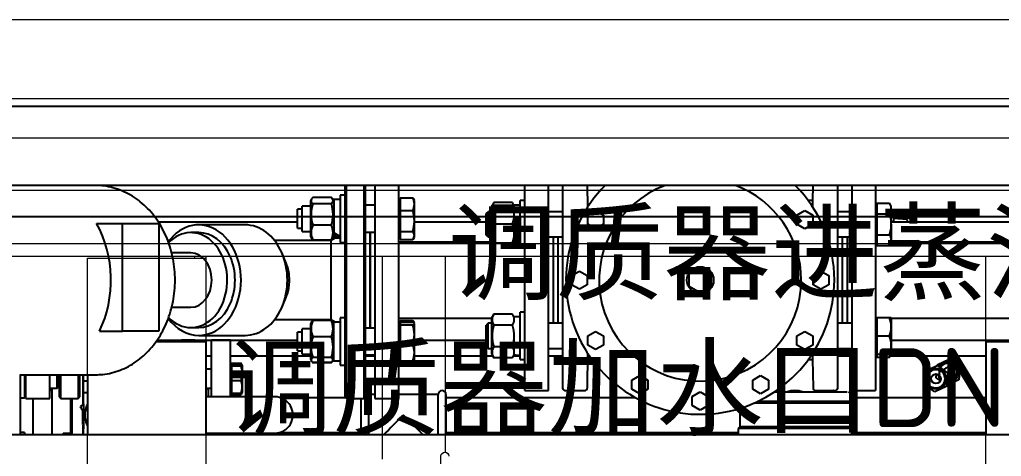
# Model space of a CAD drawing. Extents: x -681219 to -550379, y -242630 to -158199.
# Drawn here: x -642582 to -641961, y -221862 to -221586 of the extents above; entities that cross this region are included whole.
import ezdxf
from ezdxf.lldxf.tags import DXFTag

# ---------------------------------------------------------------- set-up
doc = ezdxf.new("R2010")
doc.units = 0
doc.header["$LTSCALE"] = 1000
doc.layers.get('0').update_dxf_attribs({"linetype": 'CONTINUOUS'})
for name, color, linetype in [('11020100915', 7, 'CONTINUOUS'), ('16020500379', 7, 'CONTINUOUS'), ('27040600016', 7, 'CONTINUOUS'), ('AAC1205501', 7, 'CONTINUOUS'), ('AAC1606501', 7, 'CONTINUOUS'), ('C__USERS_ADMINIS', 7, 'CONTINUOUS'), ('center', 253, 'CENTER2'), ('DK0002956', 7, 'CONTINUOUS'), ('FAA01601', 7, 'CONTINUOUS'), ('G04010100001', 7, 'CONTINUOUS'), ('G04010100002', 7, 'CONTINUOUS'), ('GAB01201', 7, 'CONTINUOUS'), ('GAB01601', 7, 'CONTINUOUS'), ('GAE01201', 7, 'CONTINUOUS'), ('GAE01601', 7, 'CONTINUOUS'), ('MYGL00710003', 7, 'CONTINUOUS'), ('MYGL00710020', 7, 'CONTINUOUS'), ('MYGL00710022', 7, 'CONTINUOUS'), ('MYGL00710064', 7, 'CONTINUOUS'), ('MYGL00710077', 7, 'CONTINUOUS'), ('MYGL011003981', 7, 'CONTINUOUS'), ('MYGL011014082', 7, 'CONTINUOUS'), ('MYGL011014812', 7, 'CONTINUOUS'), ('MYGL011015892', 7, 'CONTINUOUS'), ('MYGL01110015', 7, 'CONTINUOUS'), ('S01010201512', 7, 'CONTINUOUS'), ('S02010102', 7, 'CONTINUOUS'), ('S02010501', 7, 'CONTINUOUS'), ('S02030602', 7, 'CONTINUOUS')]:
    doc.layers.add(name, color=color, linetype=linetype)
doc.layers.add('famsun', color=7, linetype='CONTINUOUS', lineweight=0)
tags = doc.linetypes.add('CENTER2', pattern=[28.575, 19.05, -3.175, 3.175, -3.175]).pattern_tags.tags
tags[10:11] = [DXFTag(74, 4), DXFTag(75, 0), DXFTag(340, '0'), DXFTag(46, 0.0), DXFTag(50, 0.0), DXFTag(44, 0.0), DXFTag(45, 0.0)]
tags[8:9] = [DXFTag(74, 4), DXFTag(75, 0), DXFTag(340, '0'), DXFTag(46, 0.0), DXFTag(50, 0.0), DXFTag(44, 0.0), DXFTag(45, 0.0)]
tags[6:7] = [DXFTag(74, 4), DXFTag(75, 0), DXFTag(340, '0'), DXFTag(46, 0.0), DXFTag(50, 0.0), DXFTag(44, 0.0), DXFTag(45, 0.0)]
tags[4:5] = [DXFTag(74, 4), DXFTag(75, 0), DXFTag(340, '0'), DXFTag(46, 0.0), DXFTag(50, 0.0), DXFTag(44, 0.0), DXFTag(45, 0.0)]

# ---------------------------------------------------------------- blocks, each defined once
blk = doc.blocks.new('MYGL007B0001XY_A-MYGL165_1_V_1', base_point=(16242.13, -1235.9))
at = {"color": 0, "linetype": 'ByBlock', "lineweight": -2}
for p, q in [((17982.13, -740.9), (14502.13, -740.9)), ((17982.13, -790.9), (14502.13, -790.9)), ((14833.13, -815.9), (16016.83, -815.9)), ((16016.83, -848.9), (14643.13, -848.9)), ((14643.13, -882.9), (16016.83, -882.9)), ((14862.13, -890.9), (15625.63, -890.9)), ((14937.13, -1445.83), (14937.13, -890.9)), ((15279.63, -890.9), (15279.63, -1014.9)), ((15319.63, -890.9), (15319.63, -1019.4)), ((15431.13, -1099.4), (15431.13, -890.9)), ((15506.13, -891.9), (15431.13, -891.9)), ((15438.13, -891.9), (15438.13, -890.9)), ((15506.13, -1099.4), (15506.13, -891.9)), ((15282.33, -1043.4), (15282.33, -1017.4))]:
    blk.add_line(p, q, dxfattribs=at)
blk.add_arc((15279.83, -1017.4), 2.5, 0, 180, dxfattribs=at)
at = {"layer": 'center', "ltscale": 24.218851}
blk.add_line((14605.19, -865.9), (18153.88, -865.9), dxfattribs=at)
blk = doc.blocks.new('SJGL165-F')
at = {"layer": '11020100915', "color": 7, "linetype": 'Continuous'}
for p, q in [((20418.38, -4288.7), (20418.38, -4296.84)), ((20418.38, -4288.7), (20426.35, -4288.7)), ((20427.38, -4290.38), (20426.77, -4289.33)), ((20353.38, -4307.96), (20353.38, -4295.96)), ((20356.38, -4295.96), (20353.38, -4295.96)), ((20356.38, -4309.96), (20356.38, -4293.96)), ((20361.48, -4293.96), (20356.38, -4293.96)), ((20402.38, -4293.46), (20396.38, -4293.46)), ((20418.38, -4293.46), (20417.38, -4293.46)), ((20427.38, -4313.54), (20427.38, -4290.38)), ((20418.38, -4296.84), (20418.38, -4310.1)), ((20418.38, -4296.84), (20426.35, -4296.84)), ((20353.38, -4307.96), (20356.38, -4307.96)), ((20356.38, -4309.96), (20361.48, -4309.96)), ((20396.38, -4310.46), (20402.38, -4310.46)), ((20417.38, -4310.46), (20418.38, -4310.46)), ((20418.38, -4310.1), (20418.38, -4315.22)), ((20418.38, -4310.1), (20426.35, -4310.1)), ((20426.77, -4314.6), (20427.38, -4313.54)), ((20418.38, -4315.22), (20426.35, -4315.22)), ((20418.38, -4366.48), (20418.38, -4367.39)), ((20418.38, -4366.48), (20426.35, -4366.48)), ((20418.38, -4367.39), (20418.38, -4369.13)), ((20418.38, -4367.39), (20426.35, -4367.39)), ((20418.38, -4369.13), (20418.38, -4381.49)), ((20418.38, -4369.13), (20426.35, -4369.13)), ((20427.38, -4368.16), (20426.77, -4367.11)), ((20427.38, -4391.32), (20427.38, -4368.26)), ((20353.38, -4385.74), (20353.38, -4373.74)), ((20356.38, -4373.74), (20353.38, -4373.74)), ((20356.38, -4387.74), (20356.38, -4371.74)), ((20361.48, -4371.74), (20356.38, -4371.74)), ((20402.38, -4371.24), (20396.38, -4371.24)), ((20418.38, -4371.24), (20417.38, -4371.24)), ((20418.38, -4381.49), (20418.38, -4392.1)), ((20418.38, -4381.49), (20426.35, -4381.49)), ((20353.38, -4385.74), (20356.38, -4385.74)), ((20356.38, -4387.74), (20361.48, -4387.74)), ((20396.38, -4388.24), (20402.38, -4388.24)), ((20417.38, -4388.24), (20418.38, -4388.24)), ((20418.38, -4392.1), (20426.35, -4392.1)), ((20418.38, -4392.1), (20418.38, -4393)), ((20418.38, -4393), (20426.35, -4393)), ((20426.77, -4392.38), (20427.32, -4391.43)), ((20427.32, -4391.43), (20427.38, -4391.32))]:
    blk.add_line(p, q, dxfattribs=at)
for centre, radius, start, end in [((20418.76, -4292.77), 8.61, 331.79085, 28.21154), ((20405.44, -4303.47), 21.93, 342.40386, 17.59614), ((20418.76, -4370.55), 8.61, 20.78294, 28.21154), ((20408.25, -4375.31), 19.12, 341.14491, 18.85352), ((20413.13, -4386.8), 14.24, 338.12756, 21.87427)]:
    blk.add_arc(centre, radius, start, end, dxfattribs=at)
for points in [[(20426.35, -4288.7), (20426.52, -4288.93), (20426.68, -4289.17), (20426.82, -4289.4)], [(20426.35, -4366.48), (20426.52, -4366.72), (20426.68, -4366.95), (20426.82, -4367.18)], [(20426.35, -4393), (20426.64, -4392.61), (20426.89, -4392.22), (20427.07, -4391.82)]]:
    blk.add_open_spline(points, degree=3, dxfattribs=at)
for points, knots in [([(20426.35, -4315.22), (20426.66, -4314.8), (20426.92, -4314.38), (20427.28, -4313.53), (20427.38, -4313.1), (20427.38, -4312.45), (20427.36, -4312.23), (20427.26, -4311.8), (20427.19, -4311.59), (20426.92, -4310.94), (20426.66, -4310.52), (20426.35, -4310.1)], [0, 0, 0, 0, 0.25, 0.25, 0.5, 0.5, 0.625, 0.625, 0.75, 0.75, 1, 1, 1, 1]), ([(20426.35, -4369.13), (20426.66, -4368.99), (20426.92, -4368.85), (20427.19, -4368.63), (20427.26, -4368.56), (20427.36, -4368.41), (20427.38, -4368.33), (20427.38, -4368.11), (20427.28, -4367.97), (20426.92, -4367.67), (20426.66, -4367.53), (20426.35, -4367.39)], [0, 0, 0, 0, 0.25, 0.25, 0.375, 0.375, 0.5, 0.5, 0.75, 0.75, 1, 1, 1, 1]), ([(20427.3, -4391.46), (20427.25, -4391.53), (20427.18, -4391.6), (20426.92, -4391.82), (20426.66, -4391.96), (20426.35, -4392.1)], [0.6335628, 0.6335628, 0.6335628, 0.6335628, 0.75, 0.75, 1, 1, 1, 1])]:
    blk.add_open_spline(points, degree=3, knots=knots, dxfattribs=at)
at = {"layer": '16020500379', "color": 7, "linetype": 'Continuous'}
for p, q in [((20521.18, -4280.85), (20521.18, -4409.22)), ((20537.29, -4294.26), (20537.06, -4280.85)), ((20679.71, -4280.85), (20679.54, -4290.5)), ((20695.58, -4409.22), (20695.58, -4280.85)), ((20537.13, -4299.72), (20542.13, -4296.83)), ((20537.13, -4305.49), (20537.13, -4299.72)), ((20542.13, -4296.83), (20547.13, -4299.72)), ((20547.13, -4299.72), (20547.13, -4305.49)), ((20669.63, -4299.72), (20674.63, -4296.83)), ((20669.63, -4305.49), (20669.63, -4299.72)), ((20674.63, -4296.83), (20679.63, -4299.72)), ((20679.63, -4299.72), (20679.63, -4305.49)), ((20542.13, -4308.38), (20537.13, -4305.49)), ((20547.13, -4305.49), (20542.13, -4308.38)), ((20674.63, -4308.38), (20669.63, -4305.49)), ((20679.63, -4305.49), (20674.63, -4308.38)), ((20518.38, -4368.21), (20518.38, -4313.5)), ((20698.38, -4313.5), (20698.38, -4368.21)), ((20601.38, -4336.81), (20608.38, -4332.77)), ((20608.38, -4332.77), (20615.38, -4336.81)), ((20526.88, -4337.97), (20531.88, -4335.08)), ((20526.88, -4343.74), (20526.88, -4337.97)), ((20531.88, -4335.08), (20536.88, -4337.97)), ((20536.88, -4337.97), (20536.88, -4343.74)), ((20601.38, -4344.89), (20601.38, -4336.81)), ((20615.38, -4336.81), (20615.38, -4344.89)), ((20679.88, -4337.97), (20684.88, -4335.08)), ((20679.88, -4343.74), (20679.88, -4337.97)), ((20684.88, -4335.08), (20689.88, -4337.97)), ((20689.88, -4337.97), (20689.88, -4343.74)), ((20531.88, -4346.63), (20526.88, -4343.74)), ((20536.88, -4343.74), (20531.88, -4346.63)), ((20608.38, -4348.94), (20601.38, -4344.89)), ((20615.38, -4344.89), (20608.38, -4348.94)), ((20684.88, -4346.63), (20679.88, -4343.74)), ((20689.88, -4343.74), (20684.88, -4346.63)), ((20537.13, -4376.22), (20542.13, -4373.33)), ((20537.13, -4381.99), (20537.13, -4376.22)), ((20542.13, -4373.33), (20547.13, -4376.22)), ((20547.13, -4376.22), (20547.13, -4381.99)), ((20669.63, -4376.22), (20674.63, -4373.33)), ((20669.63, -4381.99), (20669.63, -4376.22)), ((20674.63, -4373.33), (20679.63, -4376.22)), ((20679.63, -4376.22), (20679.63, -4381.99)), ((20542.13, -4384.88), (20537.13, -4381.99)), ((20547.13, -4381.99), (20542.13, -4384.88)), ((20674.63, -4384.88), (20669.63, -4381.99)), ((20679.63, -4381.99), (20674.63, -4384.88)), ((20536.92, -4408.89), (20537.29, -4387.45)), ((20679.54, -4391.21), (20679.85, -4408.89)), ((20565.13, -4404.22), (20570.13, -4401.33)), ((20570.13, -4401.33), (20575.13, -4404.22)), ((20641.63, -4404.22), (20646.63, -4401.33)), ((20646.63, -4401.33), (20651.63, -4404.22)), ((20565.13, -4409.99), (20565.13, -4404.22)), ((20575.13, -4404.22), (20575.13, -4409.99)), ((20641.63, -4409.99), (20641.63, -4404.22)), ((20651.63, -4404.22), (20651.63, -4409.99)), ((20523.15, -4410.85), (20534.92, -4410.85)), ((20570.13, -4412.88), (20565.13, -4409.99)), ((20575.13, -4409.99), (20570.13, -4412.88)), ((20603.38, -4414.47), (20608.38, -4411.58)), ((20603.38, -4420.24), (20603.38, -4414.47)), ((20608.38, -4411.58), (20613.38, -4414.47)), ((20613.38, -4414.47), (20613.38, -4420.24)), ((20646.63, -4412.88), (20641.63, -4409.99)), ((20651.63, -4409.99), (20646.63, -4412.88)), ((20681.85, -4410.85), (20693.62, -4410.85)), ((20608.38, -4423.13), (20603.38, -4420.24)), ((20613.38, -4420.24), (20608.38, -4423.13))]:
    blk.add_line(p, q, dxfattribs=at)
blk.add_circle((20608.38, -4340.85), 8.5, dxfattribs=at)
for centre, radius, start, end in [((20608.38, -4340.85), 85, 135.09913, 0), ((20608.38, -4340.85), 64, 110.36413, 0), ((20608.38, -4340.85), 64, 0, 69.63587), ((20608.38, -4340.85), 85, 0, 44.90087), ((20523.15, -4408.85), 2, 190.6739, 270), ((20534.92, -4408.85), 2, 270, 359), ((20681.85, -4408.85), 2, 181, 270), ((20693.62, -4408.85), 2, 270, 349.3261)]:
    blk.add_arc(centre, radius, start, end, dxfattribs=at)
at = {"layer": '27040600016', "color": 7, "linetype": 'Continuous'}
for p, q in [((20703.38, -4418.77), (20704.38, -4417.77)), ((20703.38, -4433.77), (20703.38, -4418.77)), ((20704.38, -4417.77), (20704.38, -4414.77)), ((20633.38, -4422.09), (20633.38, -4433.77)), ((20633.38, -4433.77), (20632.38, -4434.77)), ((20632.38, -4434.77), (20632.38, -4437.77)), ((20704.38, -4434.77), (20703.38, -4433.77)), ((20704.38, -4437.77), (20704.38, -4434.77))]:
    blk.add_line(p, q, dxfattribs=at)
for centre, radius, start, end in [((20701.46, -4414.67), 2.88, 358.81808, 73.3375), ((20635.31, -4437.87), 2.89, 178.62987, 201.57484), ((20701.48, -4437.89), 2.85, 338.48219, 2.18105)]:
    blk.add_arc(centre, radius, start, end, dxfattribs=at)
for centre, major_axis, start_param, end_param in [((20668.38, -4411.77), (-33, 0), 3.130372, 5.120605), ((20668.38, -4418.77), (-35, 0), 3.140545, 5.549074), ((20668.38, -4417.77), (-36, 0), 3.140545, 5.433688), ((20668.38, -4434.77), (-36, 0), 3.141593, 6.283185), ((20668.38, -4433.77), (-35, 0), 3.14264, 6.282138)]:
    blk.add_ellipse(centre, major_axis=major_axis, ratio=0.001048, start_param=start_param, end_param=end_param, dxfattribs=at)
at = {"layer": 'AAC1205501', "color": 7, "linetype": 'Continuous'}
for p, q in [((20311.48, -4395.05), (20310.88, -4395.05)), ((20311.48, -4393.43), (20317.61, -4393.43)), ((20311.48, -4393.43), (20311.48, -4394.21)), ((20311.48, -4394.21), (20317.61, -4394.21)), ((20311.48, -4394.21), (20311.48, -4395.23)), ((20311.48, -4395.23), (20317.61, -4395.23)), ((20311.48, -4395.23), (20311.48, -4404.36)), ((20318.38, -4394.67), (20318.36, -4394.63)), ((20318.38, -4394.72), (20318.38, -4412.02)), ((20201.04, -4409.35), (20201.04, -4400.85)), ((20201.88, -4408.51), (20201.88, -4400.85)), ((20298.88, -4397.35), (20295.38, -4397.35)), ((20311.48, -4404.36), (20317.61, -4404.36)), ((20311.48, -4404.36), (20311.48, -4412.48)), ((20196.38, -4409.35), (20201.04, -4409.35)), ((20196.38, -4409.4), (20197.88, -4409.4)), ((20201.04, -4409.35), (20201.88, -4408.51)), ((20295.38, -4409.35), (20298.88, -4409.35)), ((20295.38, -4409.4), (20296.88, -4409.4)), ((20310.88, -4411.65), (20311.48, -4411.65)), ((20310.88, -4411.7), (20311.48, -4411.7)), ((20311.48, -4412.48), (20311.48, -4413.36)), ((20311.48, -4412.48), (20317.61, -4412.48)), ((20311.48, -4413.36), (20317.61, -4413.36)), ((20317.86, -4412.97), (20318.38, -4412.07)), ((20318.36, -4412.07), (20318.38, -4412.02)), ((20318.38, -4412.07), (20318.38, -4412.02))]:
    blk.add_line(p, q, dxfattribs=at)
for centre, radius, start, end in [((20312.38, -4396.36), 5.99, 24.48336, 29.29605), ((20315.23, -4395.48), 3.14, 31.19935, 40.76343), ((20304.41, -4399.79), 13.97, 340.90789, 19.09051), ((20307.25, -4408.42), 11.12, 338.58904, 21.41276), ((20315.23, -4411.31), 3.14, 319.23657, 341.43828)]:
    blk.add_arc(centre, radius, start, end, dxfattribs=at)
for points in [[(20318.38, -4394.72), (20318.38, -4394.63), (20318.31, -4394.55), (20318.04, -4394.38), (20317.84, -4394.29), (20317.61, -4394.21)], [(20317.61, -4395.23), (20317.84, -4395.14), (20318.04, -4395.06), (20318.31, -4394.89), (20318.38, -4394.81), (20318.38, -4394.72)], [(20318.38, -4411.98), (20318.38, -4412.06), (20318.31, -4412.15), (20318.04, -4412.32), (20317.84, -4412.4), (20317.61, -4412.48)]]:
    blk.add_open_spline(points, degree=3, knots=[0, 0, 0, 0, 0.5, 0.5, 1, 1, 1, 1], dxfattribs=at)
at = {"layer": 'AAC1606501', "color": 7, "linetype": 'Continuous'}
for p, q in [((20538.71, -4292.12), (20538.74, -4292.12)), ((20538.71, -4292.12), (20538.71, -4292.16)), ((20720.18, -4294.25), (20719.38, -4294.25)), ((20720.18, -4292.12), (20728.35, -4292.12)), ((20720.18, -4292.12), (20720.18, -4298.81)), ((20729.38, -4293.91), (20728.35, -4292.12)), ((20729.38, -4305.5), (20729.38, -4293.91)), ((20474.03, -4297.5), (20472.91, -4298.62)), ((20472.91, -4312.38), (20472.91, -4298.62)), ((20474.03, -4313.5), (20474.03, -4297.5)), ((20476.19, -4297.5), (20474.03, -4297.5)), ((20497.38, -4297.5), (20497.38, -4297.5)), ((20521.18, -4297.5), (20512.38, -4297.5)), ((20704.38, -4297.5), (20695.58, -4297.5)), ((20720.18, -4298.81), (20728.35, -4298.81)), ((20720.18, -4298.81), (20720.18, -4312.18)), ((20729.38, -4305.5), (20729.38, -4317.08)), ((20472.91, -4312.38), (20474.03, -4313.5)), ((20474.03, -4313.5), (20476.19, -4313.5)), ((20497.38, -4313.5), (20497.38, -4313.5)), ((20512.38, -4313.5), (20521.18, -4313.5)), ((20695.58, -4313.5), (20704.38, -4313.5)), ((20720.18, -4312.18), (20728.35, -4312.18)), ((20720.18, -4312.18), (20720.18, -4318.87)), ((20719.38, -4316.75), (20720.18, -4316.75)), ((20720.18, -4318.87), (20728.35, -4318.87)), ((20728.35, -4318.87), (20729.38, -4317.08)), ((20720.18, -4364.62), (20728.35, -4364.62)), ((20720.18, -4364.62), (20720.18, -4376.21)), ((20728.35, -4364.62), (20729.38, -4364.62)), ((20729.38, -4364.62), (20729.38, -4387.79)), ((20474.03, -4368.21), (20472.91, -4369.33)), ((20472.91, -4383.09), (20472.91, -4369.33)), ((20474.03, -4384.21), (20474.03, -4368.21)), ((20476.19, -4368.21), (20474.03, -4368.21)), ((20497.38, -4368.21), (20497.38, -4368.21)), ((20521.18, -4368.21), (20512.38, -4368.21)), ((20704.38, -4368.21), (20695.58, -4368.21)), ((20720.18, -4364.96), (20719.38, -4364.96)), ((20720.18, -4376.21), (20728.35, -4376.21)), ((20720.18, -4376.21), (20720.18, -4387.79)), ((20472.91, -4383.09), (20474.03, -4384.21)), ((20474.03, -4384.21), (20476.19, -4384.21)), ((20497.38, -4384.21), (20497.38, -4384.21)), ((20512.38, -4384.21), (20521.18, -4384.21)), ((20538.71, -4389.55), (20538.71, -4389.58)), ((20538.71, -4389.58), (20538.74, -4389.58)), ((20695.58, -4384.21), (20704.38, -4384.21)), ((20719.38, -4387.46), (20720.18, -4387.46)), ((20720.18, -4387.79), (20720.18, -4389.58)), ((20720.18, -4387.79), (20728.35, -4387.79)), ((20720.18, -4389.58), (20728.35, -4389.58)), ((20728.35, -4389.58), (20729.38, -4387.79)), ((20729.38, -4387.79), (20728.35, -4387.79))]:
    blk.add_line(p, q, dxfattribs=at)
for centre, radius, start, end in [((20723.38, -4295.47), 5.99, 326.04286, 33.96005), ((20723.38, -4315.53), 5.99, 326.0398, 33.95729), ((20712.51, -4370.42), 16.86, 339.91441, 20.08391), ((20712.51, -4382), 16.86, 339.91615, 20.08553), ((20723.38, -4386.24), 5.99, 326.0398, 344.72261)]:
    blk.add_arc(centre, radius, start, end, dxfattribs=at)
for points, knots in [([(20729.38, -4305.5), (20729.38, -4304.93), (20729.36, -4304.36), (20729.26, -4303.23), (20729.19, -4302.66), (20728.92, -4300.99), (20728.66, -4299.89), (20728.35, -4298.81)], [0, 0, 0, 0, 0.25, 0.25, 0.5, 0.5, 1, 1, 1, 1]), ([(20728.35, -4312.18), (20728.66, -4311.1), (20728.93, -4309.98), (20729.29, -4307.75), (20729.38, -4306.63), (20729.38, -4305.5)], [0, 0, 0, 0, 0.5, 0.5, 1, 1, 1, 1])]:
    blk.add_open_spline(points, degree=3, knots=knots, dxfattribs=at)
at = {"layer": 'C__USERS_ADMINIS', "color": 7, "linetype": 'Continuous'}
for p, q in [((20789.38, -4415.35), (20704.38, -4415.35)), ((20704.38, -4437.35), (20789.38, -4437.35))]:
    blk.add_line(p, q, dxfattribs=at)
at = {"layer": 'DK0002956', "color": 7, "linetype": 'Continuous'}
for p, q in [((20383.38, -4280.85), (20383.38, -4414.85)), ((20384.38, -4415.85), (20384.38, -4280.85)), ((20395.38, -4280.85), (20395.38, -4415.85)), ((20396.38, -4414.85), (20396.38, -4280.85)), ((20226.08, -4305.01), (20242.57, -4305.01)), ((20242.57, -4373.25), (20242.57, -4305.01)), ((20242.57, -4305.01), (20265.51, -4305.01)), ((20265.51, -4305.01), (20265.51, -4373.25)), ((20320.1, -4305.85), (20290.75, -4305.85)), ((20290.75, -4310.77), (20285.83, -4310.77)), ((20377.65, -4314.16), (20374.72, -4315.85)), ((20399.38, -4371.24), (20399.38, -4310.46)), ((20271.98, -4315.85), (20271.22, -4315.85)), ((20374.72, -4315.85), (20338.86, -4315.85)), ((20374.72, -4365.85), (20374.72, -4315.85)), ((20285.83, -4323.65), (20273.63, -4323.65)), ((20346.14, -4330.05), (20343.6, -4324.01)), ((20343.6, -4357.7), (20346.15, -4351.63)), ((20273.61, -4358.05), (20285.83, -4358.05)), ((20271.14, -4365.85), (20271.98, -4365.85)), ((20285.83, -4370.94), (20290.75, -4370.94)), ((20338.86, -4365.85), (20374.72, -4365.85)), ((20374.72, -4365.85), (20377.65, -4367.54)), ((20227.9, -4373.25), (20242.57, -4373.25)), ((20265.51, -4373.25), (20242.57, -4373.25)), ((20290.75, -4375.85), (20320.1, -4375.85)), ((20177.41, -4400.85), (20225.13, -4400.85)), ((20202.38, -4400.85), (20202.38, -4414.85)), ((20203.38, -4415.85), (20203.38, -4400.85)), ((20214.38, -4400.85), (20214.38, -4415.85)), ((20215.38, -4414.85), (20215.38, -4400.85)), ((20202.38, -4414.85), (20203.38, -4415.85)), ((20203.38, -4415.85), (20214.38, -4415.85)), ((20214.38, -4415.85), (20215.38, -4414.85)), ((20383.38, -4414.85), (20384.38, -4415.85)), ((20384.38, -4415.85), (20395.38, -4415.85)), ((20395.38, -4415.85), (20396.38, -4414.85))]:
    blk.add_line(p, q, dxfattribs=at)
for centre, major_axis, start_param, end_param in [((20290.75, -4340.85), (0, -35), 0, 3.949225), ((20189.22, -4340.85), (0, -60), 1.000359, 2.211041), ((20285.83, -4340.85), (0, -30.08), 0, 3.807513), ((20320.1, -4340.85), (0, -35), 0, 3.141593), ((20290.75, -4340.85), (0, -30.08), 0, 3.141593), ((20285.83, -4340.85), (0, 17.2), 3.141593, 6.283185), ((20285.83, -4340.85), (0, -30.08), 5.616871, 6.283185), ((20290.75, -4340.85), (0, -35), 5.477854, 6.283185)]:
    blk.add_ellipse(centre, major_axis=major_axis, ratio=0.766044, start_param=start_param, end_param=end_param, dxfattribs=at)
for points, knots in [([(20225.43, -4400.79), (20227.12, -4400.76), (20230.31, -4400.68), (20235.67, -4399.68), (20241.08, -4397.98), (20246.31, -4395.57), (20251.26, -4392.51), (20255.89, -4388.81), (20260.16, -4384.52), (20264.01, -4379.68), (20267.38, -4374.34), (20270.24, -4368.56), (20272.55, -4362.42), (20274.27, -4355.99), (20275.38, -4349.36), (20275.86, -4342.61), (20275.7, -4335.82), (20274.91, -4329.08), (20273.49, -4322.47), (20271.43, -4316.07), (20268.77, -4309.96), (20265.51, -4304.24), (20261.7, -4298.98), (20257.39, -4294.27), (20252.63, -4290.18), (20247.5, -4286.79), (20242.09, -4284.12), (20236.52, -4282.23), (20230.79, -4281.08), (20227.31, -4280.93), (20225.32, -4280.87)], [0, 0, 0, 0, 0.027648, 0.061729, 0.095789, 0.129978, 0.16443, 0.199247, 0.234488, 0.270163, 0.306235, 0.342635, 0.37928, 0.416097, 0.453029, 0.490046, 0.527136, 0.564307, 0.601564, 0.638908, 0.676312, 0.713724, 0.751053, 0.788183, 0.824982, 0.861335, 0.897173, 0.932484, 0.967315, 1, 1, 1, 1]), ([(20346.14, -4351.66), (20346.51, -4350.78), (20346.84, -4349.86), (20347.47, -4347.65), (20347.75, -4346.36), (20348.12, -4343.67), (20348.22, -4342.28), (20348.22, -4339.52), (20348.13, -4338.16), (20347.77, -4335.44), (20347.49, -4334.12), (20346.85, -4331.89), (20346.52, -4330.95), (20346.14, -4330.05)], [0.4139831, 0.4139831, 0.4139831, 0.4139831, 0.4375, 0.4375, 0.46875, 0.46875, 0.5, 0.5, 0.53125, 0.53125, 0.5625, 0.5625, 0.5865309, 0.5865309, 0.5865309, 0.5865309])]:
    blk.add_open_spline(points, degree=3, knots=knots, dxfattribs=at)
at = {"layer": 'FAA01601', "color": 7, "linetype": 'Continuous'}
for p, q in [((20362.25, -4289.38), (20361.48, -4290.71)), ((20374.78, -4288.44), (20362.99, -4288.44)), ((20376.28, -4290.71), (20375.51, -4289.38)), ((20361.48, -4290.71), (20361.48, -4313.21)), ((20374.78, -4292.59), (20362.99, -4292.59)), ((20476.62, -4293.5), (20476.19, -4294.25)), ((20476.19, -4294.25), (20476.19, -4316.75)), ((20477.69, -4291.64), (20476.62, -4293.5)), ((20477.69, -4293.5), (20476.62, -4293.5)), ((20489.48, -4291.64), (20477.69, -4291.64)), ((20489.48, -4293.5), (20477.69, -4293.5)), ((20490.44, -4293.3), (20489.48, -4291.64)), ((20489.48, -4293.5), (20490.55, -4293.5)), ((20374.78, -4306.12), (20362.99, -4306.12)), ((20489.48, -4305.5), (20477.69, -4305.5)), ((20490.99, -4302.62), (20490.99, -4305.5)), ((20361.48, -4313.21), (20362.25, -4314.54)), ((20375.51, -4314.54), (20376.28, -4313.21)), ((20376.28, -4310.62), (20376.28, -4311.59)), ((20374.78, -4315.49), (20362.99, -4315.49)), ((20476.19, -4316.75), (20476.62, -4317.5)), ((20477.69, -4317.5), (20476.62, -4317.5)), ((20489.48, -4317.5), (20477.69, -4317.5)), ((20489.48, -4317.5), (20490.55, -4317.5)), ((20477.69, -4362.35), (20476.19, -4364.96)), ((20489.48, -4362.35), (20477.69, -4362.35)), ((20490.44, -4364.01), (20489.48, -4362.35)), ((20362.13, -4367.37), (20361.48, -4368.49)), ((20361.48, -4368.49), (20361.48, -4390.99)), ((20362.25, -4367.16), (20362.13, -4367.37)), ((20374.78, -4366.22), (20362.99, -4366.22)), ((20374.78, -4366.52), (20362.99, -4366.52)), ((20375.61, -4367.32), (20375.51, -4367.16)), ((20376.28, -4368.49), (20375.61, -4367.32)), ((20476.19, -4364.96), (20476.19, -4387.46)), ((20489.48, -4369.28), (20477.69, -4369.28)), ((20374.78, -4376.73), (20362.99, -4376.73)), ((20489.48, -4383.14), (20477.69, -4383.14)), ((20476.19, -4387.46), (20477.69, -4390.06)), ((20489.48, -4390.06), (20490.44, -4388.41)), ((20361.48, -4390.99), (20362.13, -4392.12)), ((20362.13, -4392.12), (20362.25, -4392.32)), ((20374.78, -4389.95), (20362.99, -4389.95)), ((20374.78, -4392.96), (20362.99, -4392.96)), ((20374.78, -4393.27), (20362.99, -4393.27)), ((20375.51, -4392.32), (20375.61, -4392.16)), ((20375.61, -4392.16), (20376.28, -4390.99)), ((20489.48, -4390.06), (20477.69, -4390.06))]:
    blk.add_line(p, q, dxfattribs=at)
for centre, radius, start, end in [((20383.97, -4299.36), 22.04, 162.13392, 197.86757), ((20353.8, -4299.36), 22.04, 342.13238, 17.86613), ((20494.1, -4299.5), 17.47, 159.91615, 200.08553), ((20482.83, -4295.1), 6.2, 146.0398, 164.72261), ((20484.34, -4295.1), 6.2, 13.62337, 33.96005), ((20473.07, -4299.5), 17.47, 339.91441, 20.08391), ((20372.8, -4310.8), 10.87, 154.47634, 205.52151), ((20364.97, -4310.8), 10.87, 334.47858, 25.52357), ((20494.1, -4311.5), 17.47, 159.91441, 200.08391), ((20473.07, -4311.5), 17.47, 339.91615, 20.08553), ((20482.83, -4365.82), 6.2, 146.0398, 213.95729), ((20484.34, -4365.82), 6.2, 326.04286, 33.96005), ((20374.73, -4371.63), 12.8, 156.50307, 203.49496), ((20363.04, -4371.63), 12.8, 336.50512, 23.49686), ((20383, -4383.34), 21.08, 161.7259, 198.2741), ((20354.76, -4383.34), 21.08, 341.7259, 18.2741), ((20482.83, -4386.6), 6.2, 146.04286, 213.96005), ((20484.34, -4386.6), 6.2, 326.0398, 33.95729), ((20372.8, -4388.58), 10.87, 203.01214, 205.52151), ((20364.97, -4388.58), 10.87, 334.47858, 336.97404)]:
    blk.add_arc(centre, radius, start, end, dxfattribs=at)
for points, knots in [([(20362.99, -4288.44), (20362.66, -4288.77), (20362.39, -4289.12), (20362.02, -4289.81), (20361.92, -4290.16), (20361.92, -4290.69), (20361.94, -4290.87), (20362.04, -4291.22), (20362.11, -4291.4), (20362.39, -4291.92), (20362.66, -4292.26), (20362.99, -4292.59)], [0, 0, 0, 0, 0.25, 0.25, 0.5, 0.5, 0.625, 0.625, 0.75, 0.75, 1, 1, 1, 1]), ([(20374.78, -4292.59), (20375.1, -4292.26), (20375.37, -4291.92), (20375.65, -4291.4), (20375.73, -4291.22), (20375.82, -4290.87), (20375.85, -4290.69), (20375.85, -4290.16), (20375.75, -4289.81), (20375.38, -4289.12), (20375.1, -4288.77), (20374.78, -4288.44)], [0, 0, 0, 0, 0.25, 0.25, 0.375, 0.375, 0.5, 0.5, 0.75, 0.75, 1, 1, 1, 1]), ([(20362.09, -4367.45), (20362.12, -4367.39), (20362.16, -4367.33), (20362.39, -4367.02), (20362.66, -4366.77), (20362.99, -4366.52)], [0.6917841, 0.6917841, 0.6917841, 0.6917841, 0.75, 0.75, 1, 1, 1, 1]), ([(20374.78, -4366.52), (20375.1, -4366.77), (20375.37, -4367.02), (20375.6, -4367.33), (20375.64, -4367.38), (20375.68, -4367.44)], [0, 0, 0, 0, 0.25, 0.25, 0.3080854, 0.3080854, 0.3080854, 0.3080854]), ([(20477.69, -4369.28), (20477.37, -4370.41), (20477.09, -4371.56), (20476.72, -4373.88), (20476.62, -4375.04), (20476.62, -4376.8), (20476.64, -4377.38), (20476.74, -4378.56), (20476.82, -4379.15), (20477.1, -4380.88), (20477.37, -4382.02), (20477.69, -4383.14)], [0, 0, 0, 0, 0.25, 0.25, 0.5, 0.5, 0.625, 0.625, 0.75, 0.75, 1, 1, 1, 1]), ([(20489.48, -4383.14), (20489.8, -4382.02), (20490.07, -4380.88), (20490.35, -4379.15), (20490.43, -4378.56), (20490.53, -4377.38), (20490.55, -4376.8), (20490.55, -4375.04), (20490.45, -4373.88), (20490.08, -4371.56), (20489.81, -4370.41), (20489.48, -4369.28)], [0, 0, 0, 0, 0.25, 0.25, 0.375, 0.375, 0.5, 0.5, 0.75, 0.75, 1, 1, 1, 1]), ([(20362.99, -4389.95), (20362.66, -4390.2), (20362.39, -4390.45), (20362.02, -4390.95), (20361.92, -4391.2), (20361.92, -4391.58), (20361.94, -4391.71), (20362.04, -4391.96), (20362.11, -4392.09), (20362.39, -4392.47), (20362.66, -4392.72), (20362.99, -4392.96)], [0, 0, 0, 0, 0.25, 0.25, 0.5, 0.5, 0.625, 0.625, 0.75, 0.75, 1, 1, 1, 1]), ([(20374.78, -4392.96), (20375.1, -4392.72), (20375.37, -4392.47), (20375.75, -4391.97), (20375.85, -4391.72), (20375.85, -4391.33), (20375.82, -4391.2), (20375.73, -4390.95), (20375.65, -4390.82), (20375.37, -4390.45), (20375.1, -4390.2), (20374.78, -4389.95)], [0, 0, 0, 0, 0.25, 0.25, 0.5, 0.5, 0.625, 0.625, 0.75, 0.75, 1, 1, 1, 1])]:
    blk.add_open_spline(points, degree=3, knots=knots, dxfattribs=at)
for points in [[(20362.99, -4315.49), (20362.68, -4315.17), (20362.42, -4314.85), (20362.24, -4314.52)], [(20375.53, -4314.52), (20375.34, -4314.85), (20375.08, -4315.17), (20374.78, -4315.49)]]:
    blk.add_open_spline(points, degree=3, dxfattribs=at)
at = {"layer": 'G04010100001', "color": 7, "linetype": 'Continuous'}
for p, q in [((20729.98, -4299.33), (20729.85, -4300.93)), ((20729.85, -4300.93), (20732.2, -4301.12)), ((20729.98, -4299.33), (20732.33, -4299.53)), ((20730.88, -4301.77), (20730.71, -4303.81)), ((20739.65, -4302.49), (20730.88, -4301.77)), ((20731.59, -4301.07), (20731.53, -4301.82)), ((20732.2, -4301.12), (20738.46, -4301.63)), ((20732.33, -4299.53), (20738.59, -4300.04)), ((20740.81, -4301.83), (20738.46, -4301.63)), ((20740.94, -4300.23), (20738.59, -4300.04)), ((20739, -4302.43), (20739.06, -4301.68)), ((20739.54, -4303.85), (20739.65, -4302.49)), ((20740.81, -4301.83), (20740.94, -4300.23)), ((20729.87, -4303.74), (20729.83, -4303.85)), ((20731.24, -4303.85), (20729.87, -4303.74))]:
    blk.add_line(p, q, dxfattribs=at)
at = {"layer": 'G04010100002', "color": 7, "linetype": 'Continuous'}
for p, q in [((20750.87, -4398.57), (20758.39, -4395.01)), ((20758.39, -4395.01), (20765.22, -4399.75)), ((20758.55, -4394.47), (20766.06, -4390.92)), ((20766.06, -4390.92), (20772.9, -4395.65)), ((20772.9, -4395.65), (20772.22, -4403.93)), ((20750.19, -4406.85), (20750.87, -4398.57)), ((20757.87, -4402.76), (20758.07, -4400.33)), ((20765.22, -4399.75), (20764.54, -4408.03)), ((20757.03, -4411.59), (20750.19, -4406.85)), ((20764.54, -4408.03), (20757.03, -4411.59)), ((20760.4, -4404.51), (20757.87, -4402.76)), ((20772.22, -4403.93), (20764.71, -4407.49))]:
    blk.add_line(p, q, dxfattribs=at)
for radius in [6.58, 6.08, 3]:
    blk.add_circle((20757.71, -4403.3), radius, dxfattribs=at)
for centre, radius, start, end in [((20765.38, -4399.2), 5.72, 255, 195), ((20765.38, -4399.2), 6.58, 0, 150.01246), ((20765.38, -4399.2), 6.08, 0, 150.44725), ((20757.71, -4403.3), 5.72, 255, 195), ((20765.38, -4399.2), 6.58, 192.00521, 224.18709), ((20765.38, -4399.2), 6.08, 196.63047, 219.56183), ((20765.38, -4399.2), 3, 0, 155.83729), ((20765.38, -4399.2), 6.58, 265.3125, 0), ((20765.38, -4399.2), 6.08, 265.3125, 0), ((20765.38, -4399.2), 3, 263.11147, 0)]:
    blk.add_arc(centre, radius, start, end, dxfattribs=at)
at = {"layer": 'GAB01201', "color": 7, "linetype": 'Continuous'}
for p, q in [((20180.38, -4400.85), (20180.38, -4415.35)), ((20177.88, -4415.35), (20180.38, -4415.35)), ((20180.38, -4437.31), (20177.88, -4437.31)), ((20180.38, -4437.31), (20180.38, -4438.92))]:
    blk.add_line(p, q, dxfattribs=at)
at = {"layer": 'GAB01601', "color": 7, "linetype": 'Continuous'}
for p, q in [((20380.38, -4286.96), (20380.38, -4316.96)), ((20383.38, -4286.96), (20380.38, -4286.96)), ((20494.38, -4320.5), (20494.38, -4290.5)), ((20497.38, -4290.5), (20494.38, -4290.5)), ((20497.38, -4320.5), (20497.38, -4290.5)), ((20679.58, -4290.5), (20676.86, -4290.5)), ((20679.58, -4290.5), (20679.58, -4294.42)), ((20380.38, -4316.96), (20383.38, -4316.96)), ((20494.38, -4320.5), (20497.38, -4320.5)), ((20380.38, -4364.74), (20380.38, -4394.74)), ((20383.38, -4364.74), (20380.38, -4364.74)), ((20494.38, -4391.21), (20494.38, -4361.21)), ((20497.38, -4361.21), (20494.38, -4361.21)), ((20497.38, -4391.21), (20497.38, -4361.21)), ((20679.58, -4387.28), (20679.58, -4391.21)), ((20380.38, -4394.74), (20383.38, -4394.74)), ((20494.38, -4391.21), (20497.38, -4391.21)), ((20676.86, -4391.21), (20679.58, -4391.21))]:
    blk.add_line(p, q, dxfattribs=at)
at = {"layer": 'GAE01201', "color": 7, "linetype": 'Continuous'}
blk.add_line((20180.38, -4412.55), (20181.38, -4412.55), dxfattribs=at)
at = {"layer": 'GAE01601', "color": 7, "linetype": 'Continuous'}
for p, q in [((20376.28, -4289.76), (20376.28, -4310.62)), ((20380.38, -4289.76), (20376.28, -4289.76)), ((20490.36, -4293.3), (20490.36, -4302)), ((20494.38, -4293.3), (20490.36, -4293.3)), ((20490.36, -4302), (20494.46, -4306.1)), ((20490.36, -4304.9), (20490.36, -4317.7)), ((20494.46, -4309), (20490.36, -4304.9)), ((20376.28, -4312.43), (20376.28, -4311.59)), ((20376.28, -4312.43), (20376.28, -4314.16)), ((20376.28, -4314.16), (20380.38, -4314.16)), ((20490.36, -4317.7), (20494.38, -4317.7)), ((20494.38, -4364.01), (20490.44, -4364.01)), ((20376.28, -4391.94), (20376.28, -4367.54)), ((20380.38, -4367.54), (20376.28, -4367.54)), ((20490.36, -4376.05), (20490.36, -4387.89)), ((20490.44, -4388.41), (20490.96, -4388.41)), ((20490.96, -4388.41), (20493.86, -4388.41)), ((20493.86, -4388.41), (20494.38, -4388.41)), ((20376.28, -4391.94), (20380.38, -4391.94))]:
    blk.add_line(p, q, dxfattribs=at)
for centre, start, end in [((20493.86, -4376.21), 253.33054, 270), ((20490.96, -4376.21), 267.17901, 276.82384)]:
    blk.add_arc(centre, 12.2, start, end, dxfattribs=at)
for centre, start_param, end_param in [((20379.78, -4301.96), 4.961543, 5.301715), ((20376.88, -4301.96), 5.203244, 5.543416)]:
    blk.add_ellipse(centre, major_axis=(10.46, -10.46), ratio=0.599553, start_param=start_param, end_param=end_param, dxfattribs=at)
at = {"layer": 'MYGL00710003', "color": 7, "linetype": 'Continuous'}
for p, q in [((21224.38, -4230.85), (17744.38, -4230.85)), ((21224.38, -4280.85), (17744.38, -4280.85))]:
    blk.add_line(p, q, dxfattribs=at)
at = {"layer": 'MYGL00710020', "color": 7, "linetype": 'Continuous'}
for p, q in [((20295.38, -4379.85), (20263.73, -4379.85)), ((20288.38, -4378.85), (20288.38, -4379.85)), ((20295.38, -4378.85), (20295.38, -4379.85)), ((20295.38, -4379.85), (20295.38, -4438.92)), ((20789.38, -4379.85), (20789.38, -4438.92)), ((20830.38, -4379.85), (20789.38, -4379.85)), ((20220.38, -4400.85), (20220.38, -4438.92))]:
    blk.add_line(p, q, dxfattribs=at)
at = {"layer": 'MYGL00710022', "color": 7, "linetype": 'Continuous'}
for p, q in [((20265.09, -4303.85), (20353.38, -4303.85)), ((20427.38, -4303.85), (20472.91, -4303.85)), ((20729.38, -4303.85), (20830.38, -4303.85)), ((20264.4, -4378.85), (20353.38, -4378.85)), ((20427.38, -4378.85), (20472.91, -4378.85)), ((20729.38, -4378.85), (20830.38, -4378.85))]:
    blk.add_line(p, q, dxfattribs=at)
at = {"layer": 'MYGL00710064', "color": 7, "linetype": 'Continuous'}
for p, q in [((20497.38, -4410.85), (20497.38, -4280.85)), ((20512.38, -4410.85), (20512.38, -4280.85)), ((20704.38, -4280.85), (20704.38, -4410.85)), ((20719.38, -4280.85), (20719.38, -4410.85)), ((20515.38, -4368.21), (20515.38, -4313.5)), ((20701.38, -4313.5), (20701.38, -4368.21)), ((20497.38, -4410.85), (20512.38, -4410.85)), ((20704.38, -4410.85), (20719.38, -4410.85))]:
    blk.add_line(p, q, dxfattribs=at)
at = {"layer": 'MYGL00710077', "color": 7, "linetype": 'Continuous'}
for p, q in [((20720.18, -4316.85), (20719.38, -4316.85)), ((20834.54, -4316.85), (20729.38, -4316.85)), ((20719.38, -4364.85), (20720.18, -4364.85)), ((20729.73, -4364.85), (20834.54, -4364.85))]:
    blk.add_line(p, q, dxfattribs=at)
at = {"layer": 'MYGL011003981', "color": 7, "linetype": 'Continuous'}
for p, q in [((20476.25, -4316.85), (20417.38, -4316.85)), ((20497.38, -4316.85), (20497.38, -4316.85)), ((20417.38, -4364.85), (20476.25, -4364.85)), ((20497.38, -4364.85), (20497.38, -4364.85))]:
    blk.add_line(p, q, dxfattribs=at)
at = {"layer": 'MYGL011014082', "color": 7, "linetype": 'Continuous'}
for p, q in [((20383.88, -4415.35), (20342.21, -4415.35)), ((20341.6, -4437.35), (20393.38, -4437.35))]:
    blk.add_line(p, q, dxfattribs=at)
at = {"layer": 'MYGL011014812', "color": 7, "linetype": 'Continuous'}
for p, q in [((20447.58, -4415.35), (20447.38, -4415.35)), ((20447.38, -4416.89), (20447.58, -4416.89)), ((20567.46, -4415.35), (20447.58, -4415.35)), ((20447.58, -4437.35), (20447.58, -4415.35)), ((20447.38, -4435.82), (20447.58, -4435.82)), ((20447.38, -4437.35), (20447.58, -4437.35)), ((20447.58, -4437.35), (20632.38, -4437.35))]:
    blk.add_line(p, q, dxfattribs=at)
at = {"layer": 'MYGL011015892', "color": 7, "linetype": 'Continuous'}
blk.add_line((20864.38, -4438.92), (19686.38, -4438.92), dxfattribs=at)
at = {"layer": 'MYGL01110015', "color": 7, "linetype": 'Continuous'}
for p, q in [((20295.38, -4388.85), (20298.88, -4388.85)), ((20310.88, -4388.85), (20361.48, -4388.85)), ((20396.38, -4388.85), (20402.38, -4388.85)), ((20417.38, -4388.85), (20418.38, -4388.85)), ((20427.38, -4388.85), (20476.99, -4388.85)), ((20490.18, -4388.85), (20494.38, -4388.85)), ((20497.38, -4388.85), (20497.38, -4388.85)), ((20512.38, -4388.85), (20521.18, -4388.85)), ((20537.27, -4388.85), (20538.23, -4388.85)), ((20695.58, -4388.85), (20704.38, -4388.85)), ((20719.38, -4388.85), (20720.18, -4388.85)), ((20728.77, -4388.85), (20789.38, -4388.85))]:
    blk.add_line(p, q, dxfattribs=at)
at = {"layer": 'S01010201512', "color": 7, "linetype": 'Continuous'}
for p, q in [((20279.88, -4379.85), (20279.88, -4378.85)), ((20288.38, -4378.85), (20279.88, -4378.85)), ((20177.88, -4438.92), (20177.88, -4400.85)), ((20217.38, -4400.85), (20217.38, -4419.99)), ((20217.88, -4419.27), (20217.88, -4400.85)), ((20202.38, -4406.85), (20201.88, -4406.85)), ((20220.38, -4404.93), (20217.88, -4404.93)), ((20197.88, -4410.85), (20196.38, -4410.85)), ((20197.88, -4438.92), (20197.88, -4409.4)), ((20217.88, -4411.94), (20220.38, -4411.94)), ((20185.88, -4438.92), (20185.88, -4415.85)), ((20209.88, -4438.92), (20209.88, -4415.85)), ((20210.38, -4415.85), (20210.38, -4438.92)), ((20217.65, -4419.84), (20215.8, -4420.91)), ((20217.38, -4419.99), (20215.8, -4420.9)), ((20217.65, -4419.84), (20217.38, -4419.99)), ((20217.88, -4419.27), (20217.65, -4419.27)), ((20217.65, -4419.27), (20217.65, -4419.84)), ((20217.88, -4419.28), (20217.65, -4419.28)), ((20217.65, -4419.84), (20217.65, -4419.84)), ((20217.88, -4419.28), (20217.88, -4419.27)), ((20217.88, -4419.28), (20217.88, -4434.95)), ((20338.88, -4414.76), (20295.38, -4414.76)), ((20217.38, -4423.65), (20217.57, -4423.96)), ((20217.38, -4432.14), (20217.38, -4423.65)), ((20217.57, -4423.96), (20217.65, -4423.92)), ((20217.65, -4423.92), (20217.65, -4431.68)), ((20218.88, -4428.32), (20218.88, -4424.32)), ((20217.65, -4431.69), (20217.16, -4432.53)), ((20217.38, -4432.14), (20217.16, -4432.53)), ((20217.16, -4432.53), (20217.38, -4432.65)), ((20217.65, -4431.68), (20217.38, -4432.14)), ((20217.38, -4432.65), (20217.38, -4438.92)), ((20217.38, -4432.65), (20217.65, -4432.81)), ((20217.65, -4431.68), (20217.65, -4431.69)), ((20217.65, -4432.81), (20217.65, -4434.94)), ((20218.88, -4428.32), (20218.88, -4428.32)), ((20204.88, -4437.76), (20204.88, -4438.92)), ((20204.88, -4437.76), (20209.88, -4437.76)), ((20217.65, -4434.94), (20217.88, -4434.95)), ((20217.88, -4438.92), (20217.88, -4434.95)), ((20295.38, -4437.76), (20338.88, -4437.76))]:
    blk.add_line(p, q, dxfattribs=at)
for centre, radius, start, end in [((20226.88, -4424.32), 8, 144.34093, 180), ((20338.88, -4426.26), 11.5, 269.99998, 90.00002), ((20226.88, -4428.32), 8, 180, 215.65907), ((20226.88, -4428.32), 8, 180, 215.65907)]:
    blk.add_arc(centre, radius, start, end, dxfattribs=at)
blk.add_ellipse((20218.93, -4426.35), major_axis=(-17.32, 30), ratio=0.000454, start_param=-1.480747, end_param=-1.388425, dxfattribs=at)
at = {"layer": 'S02010102', "color": 7, "linetype": 'Continuous'}
for p, q in [((20298.88, -4414.76), (20298.88, -4378.85)), ((20310.88, -4378.85), (20298.88, -4378.85)), ((20310.88, -4414.76), (20310.88, -4378.85)), ((20296.88, -4414.76), (20296.88, -4409.35)), ((20296.88, -4438.92), (20296.88, -4437.76)), ((20298.88, -4438.92), (20298.88, -4437.76)), ((20310.88, -4438.92), (20310.88, -4437.76))]:
    blk.add_line(p, q, dxfattribs=at)
at = {"layer": 'S02010501', "color": 7, "linetype": 'Continuous'}
for p, q in [((20402.38, -4280.85), (20402.38, -4415.85)), ((20417.38, -4280.85), (20417.38, -4415.85)), ((20399.38, -4310.46), (20399.38, -4371.24)), ((20181.38, -4415.85), (20181.38, -4400.85)), ((20196.38, -4415.85), (20196.38, -4400.85)), ((20181.38, -4415.85), (20196.38, -4415.85)), ((20402.38, -4415.85), (20417.38, -4415.85))]:
    blk.add_line(p, q, dxfattribs=at)
at = {"layer": 'S02030602', "color": 7, "linetype": 'Continuous'}
for p, q in [((20398.38, -4413.35), (20398.38, -4438.92)), ((20402.38, -4413.35), (20398.38, -4413.35)), ((20442.38, -4413.35), (20417.38, -4413.35)), ((20442.38, -4438.92), (20442.38, -4413.35)), ((20447.38, -4413.35), (20447.38, -4438.92)), ((20393.38, -4415.85), (20393.38, -4438.92))]:
    blk.add_line(p, q, dxfattribs=at)
for centre, radius, start, end in [((20395.88, -4413.35), 2.5, 0, 78.46304), ((20444.88, -4413.35), 2.5, 0, 180), ((20668.38, -4426.33), 15.5, 71.18465, 108.82004), ((20692.88, -4413.35), 2.5, 39.77043, 140.09536)]:
    blk.add_arc(centre, radius, start, end, dxfattribs=at)
for major_axis, start_param, end_param in [((13, 13), 1.570272, 2.884288), ((-13, 13), 3.398897, 4.712913)]:
    blk.add_ellipse((20420.38, -4426.35), major_axis=major_axis, ratio=0.000524, start_param=start_param, end_param=end_param, dxfattribs=at)
at = {"color": 3, "char_height": 50, "width": 4100.8924, "attachment_point": 1}
for s, insert in [('{\\fSimSun|b0|i0|c134|p2;调质器进蒸汽DN40,H=1278mm}', (20448.6, -4298.23)), ('{\\fSimSun|b0|i0|c134|p2;调质器加水口\\fISOCPEUR|b0|i0|c0|p34;DN15\\fSimSun|b0|i0|c134|p2; H=605mm}', (20307.32, -4383.97))]:
    blk.add_mtext(s, dxfattribs=dict(at, insert=insert))

msp = doc.modelspace()

# ---------------------------------------------------------------- block references
msp.add_blockref('SJGL165-F', (-662759.7996, -217409.6891))
at = {"layer": 'famsun', "xscale": -1}
msp.add_blockref('MYGL007B0001XY_A-MYGL165_1_V_1', (-643275.4172, -222080.5414), dxfattribs=at)

doc.saveas('drawing.dxf')
